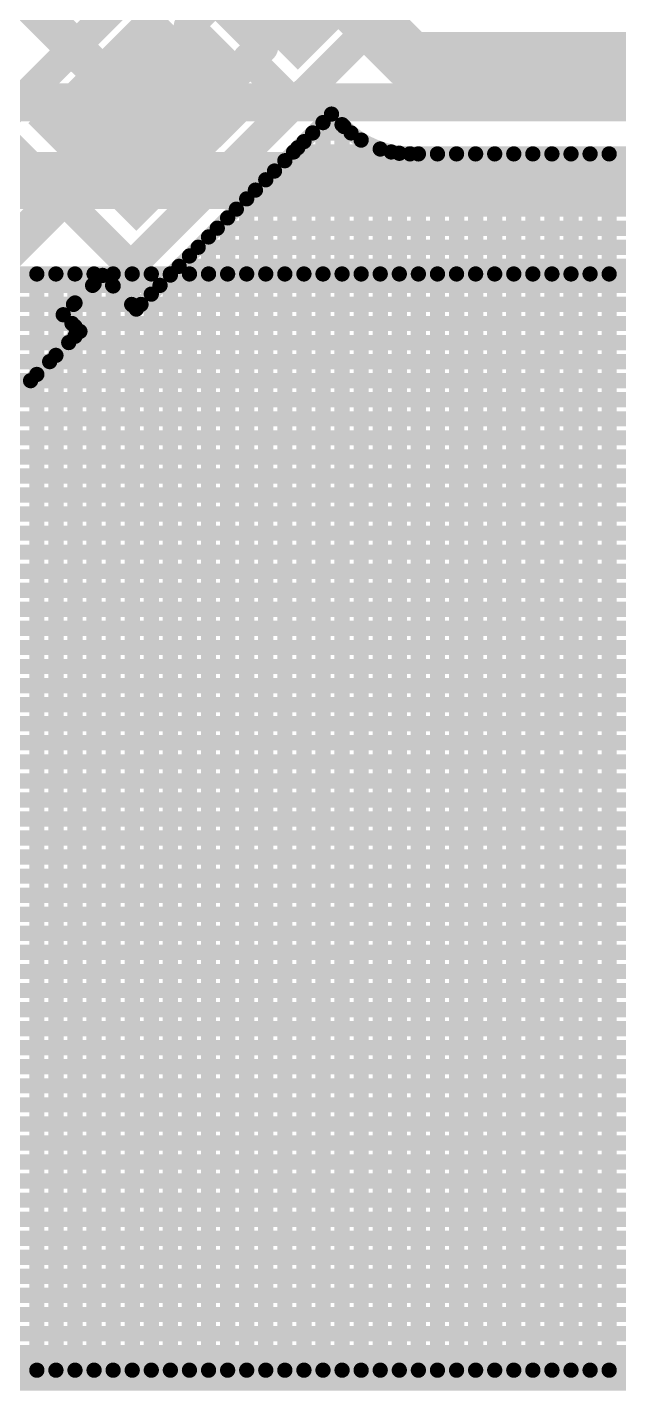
# Model space of a CAD drawing. Header units: millimetres. Extents: x 1.42 to 3.4, y 1.21 to 3.22.
# Drawn here: x 2.5575 to 2.7125, y 1.235 to 1.5927 of the extents above; entities that cross this region are included whole.
import ezdxf

# ---------------------------------------------------------------- set-up
doc = ezdxf.new("R2010")
doc.units = ezdxf.units.MM
doc.header["$MEASUREMENT"] = 0
for name, color, linetype in [('BottomLayer', 5, 'Continuous'), ('BottomSolder', 6, 'Continuous'), ('TopLayer', 1, 'Continuous'), ('TopOverlay', 2, 'Continuous'), ('TopPaste', 8, 'Continuous'), ('TopSolder', 216, 'Continuous')]:
    doc.layers.add(name, color=color, linetype=linetype)

# ---------------------------------------------------------------- blocks, each defined once
blk = doc.blocks.new('R0603_10')
at = {"layer": 'TopLayer'}
for points in [[(-0.04992, 0.0175), (-0.04992, -0.0175), (-0.00992, 0.0175), (-0.00992, -0.0175)], [(0.00992, 0.0175), (0.00992, -0.0175), (0.04992, 0.0175), (0.04992, -0.0175)]]:
    blk.add_solid(points, dxfattribs=at)
at = {"layer": 'TopOverlay', "const_width": 0.00787}
for points in [[(-0.06007, 0.02559), (-0.06007, -0.02559)], [(-0.06007, 0.02559), (0.05993, 0.02559)], [(0.05993, 0.02559), (0.05993, -0.02559)], [(0.00039, 0.02165), (0.00039, 0.00945)], [(-0.00472, 0.00827), (0.00512, 0.00827)], [(-0.00472, 0.00827), (-0.00473, -0.00945)], [(0.00512, 0.00827), (0.00512, -0.00945)], [(-0.00473, -0.00945), (0.00512, -0.00945)], [(0.00039, -0.00866), (0.00039, -0.02165)], [(-0.06007, -0.02559), (0.05993, -0.02559)]]:
    blk.add_lwpolyline(points, dxfattribs=at)
at = {"layer": 'TopOverlay', "const_width": 0.00394}
for points in [[(-0.06204, 0.02559, 1), (-0.0581, 0.02559, 1)], [(-0.06204, 0.02559, 1), (-0.0581, 0.02559, 1)], [(0.05796, 0.02559, 1), (0.0619, 0.02559, 1)], [(0.05796, 0.02559, 1), (0.0619, 0.02559, 1)], [(-0.00158, 0.02165, 1), (0.00236, 0.02165, 1)], [(-0.00669, 0.00827, 1), (-0.00276, 0.00827, 1)], [(-0.00669, 0.00827, 1), (-0.00276, 0.00827, 1)], [(-0.00158, 0.00945, 1), (0.00236, 0.00945, 1)], [(0.00315, 0.00827, 1), (0.00709, 0.00827, 1)], [(0.00315, 0.00827, 1), (0.00709, 0.00827, 1)], [(-0.00669, -0.00945, 1), (-0.00276, -0.00945, 1)], [(-0.00669, -0.00945, 1), (-0.00276, -0.00945, 1)], [(-0.00158, -0.00866, 1), (0.00236, -0.00866, 1)], [(0.00315, -0.00945, 1), (0.00709, -0.00945, 1)], [(0.00315, -0.00945, 1), (0.00709, -0.00945, 1)], [(-0.00158, -0.02165, 1), (0.00236, -0.02165, 1)], [(-0.06204, -0.02559, 1), (-0.0581, -0.02559, 1)], [(-0.06204, -0.02559, 1), (-0.0581, -0.02559, 1)], [(0.05796, -0.02559, 1), (0.0619, -0.02559, 1)], [(0.05796, -0.02559, 1), (0.0619, -0.02559, 1)]]:
    blk.add_lwpolyline(points, format="xyb", close=True, dxfattribs=at)
at = {"layer": 'TopPaste'}
for points in [[(-0.04992, 0.0175), (-0.04992, -0.0175), (-0.00992, 0.0175), (-0.00992, -0.0175)], [(0.00992, 0.0175), (0.00992, -0.0175), (0.04992, 0.0175), (0.04992, -0.0175)]]:
    blk.add_solid(points, dxfattribs=at)
at = {"layer": 'TopSolder'}
for points in [[(-0.05242, 0.02), (-0.05242, -0.02), (-0.00742, 0.02), (-0.00742, -0.02)], [(0.00742, 0.02), (0.00742, -0.02), (0.05242, 0.02), (0.05242, -0.02)]]:
    blk.add_solid(points, dxfattribs=at)

msp = doc.modelspace()

# ---------------------------------------------------------------- linework, layer by layer
at = {"layer": 'BottomLayer'}
for points, const_width in [([(2.3155, 1.573), (3.1955, 1.573)], 0.01), ([(2.2105, 1.5525), (3.1535, 1.5525)], 0.015), ([(2.2105, 1.528), (3.13717, 1.528)], 0.004), ([(2.56, 1.24039), (2.56, 1.528)], 0.004), ([(2.565, 1.24039), (2.565, 1.528)], 0.004), ([(2.57, 1.24039), (2.57, 1.528)], 0.004), ([(2.575, 1.24039), (2.575, 1.528)], 0.004), ([(2.58, 1.24039), (2.58, 1.528)], 0.004), ([(2.585, 1.24039), (2.585, 1.528)], 0.004), ([(2.59, 1.24039), (2.59, 1.528)], 0.004), ([(2.595, 1.24039), (2.595, 1.528)], 0.004), ([(2.6, 1.24039), (2.6, 1.528)], 0.004), ([(2.605, 1.24039), (2.605, 1.528)], 0.004), ([(2.61, 1.24039), (2.61, 1.528)], 0.004), ([(2.615, 1.24039), (2.615, 1.528)], 0.004), ([(2.62, 1.24039), (2.62, 1.528)], 0.004), ([(2.625, 1.24039), (2.625, 1.528)], 0.004), ([(2.63, 1.24039), (2.63, 1.528)], 0.004), ([(2.635, 1.24039), (2.635, 1.528)], 0.004), ([(2.64, 1.24039), (2.64, 1.528)], 0.004), ([(2.645, 1.24039), (2.645, 1.528)], 0.004), ([(2.65, 1.24039), (2.65, 1.528)], 0.004), ([(2.655, 1.24039), (2.655, 1.528)], 0.004), ([(2.66, 1.24039), (2.66, 1.528)], 0.004), ([(2.665, 1.24039), (2.665, 1.528)], 0.004), ([(2.67, 1.24039), (2.67, 1.528)], 0.004), ([(2.675, 1.24039), (2.675, 1.528)], 0.004), ([(2.68, 1.24039), (2.68, 1.528)], 0.004), ([(2.685, 1.24039), (2.685, 1.528)], 0.004), ([(2.69, 1.24039), (2.69, 1.528)], 0.004), ([(2.695, 1.24039), (2.695, 1.528)], 0.004), ([(2.7, 1.24039), (2.7, 1.528)], 0.004), ([(2.705, 1.24039), (2.705, 1.528)], 0.004), ([(2.71, 1.24039), (2.71, 1.528)], 0.004), ([(1.42, 1.525), (3.14004, 1.525)], 0.004), ([(1.42, 1.52), (3.14772, 1.52)], 0.004), ([(1.42, 1.515), (3.384, 1.515)], 0.004), ([(1.42, 1.51), (3.384, 1.51)], 0.004), ([(1.42, 1.505), (3.384, 1.505)], 0.004), ([(1.42, 1.5), (3.384, 1.5)], 0.004), ([(1.42, 1.495), (3.384, 1.495)], 0.004), ([(1.42, 1.49), (3.384, 1.49)], 0.004), ([(1.42, 1.485), (3.384, 1.485)], 0.004), ([(1.42, 1.48), (3.384, 1.48)], 0.004), ([(1.42, 1.475), (3.384, 1.475)], 0.004), ([(1.42, 1.47), (3.384, 1.47)], 0.004), ([(1.42, 1.465), (3.384, 1.465)], 0.004), ([(1.42, 1.46), (3.384, 1.46)], 0.004), ([(1.42, 1.455), (3.384, 1.455)], 0.004), ([(1.42, 1.45), (3.384, 1.45)], 0.004), ([(1.42, 1.445), (3.384, 1.445)], 0.004), ([(1.42, 1.44), (3.384, 1.44)], 0.004), ([(1.42, 1.435), (3.384, 1.435)], 0.004), ([(1.42, 1.43), (3.384, 1.43)], 0.004), ([(1.42, 1.425), (3.384, 1.425)], 0.004), ([(1.42, 1.42), (3.384, 1.42)], 0.004), ([(1.42, 1.415), (3.384, 1.415)], 0.004), ([(1.42, 1.41), (3.384, 1.41)], 0.004), ([(1.42, 1.405), (3.07533, 1.405)], 0.004), ([(1.42, 1.4), (3.06863, 1.4)], 0.004), ([(1.42, 1.395), (3.06464, 1.395)], 0.004), ([(1.42, 1.39), (3.06213, 1.39)], 0.004), ([(1.42, 1.385), (3.06071, 1.385)], 0.004), ([(1.42, 1.38), (3.06021, 1.38)], 0.004), ([(1.42, 1.375), (3.06058, 1.375)], 0.004), ([(1.42, 1.37), (3.06187, 1.37)], 0.004), ([(1.42, 1.365), (3.0642, 1.365)], 0.004), ([(1.42, 1.36), (3.06794, 1.36)], 0.004), ([(1.42, 1.355), (3.07409, 1.355)], 0.004), ([(1.42, 1.35), (3.384, 1.35)], 0.004), ([(1.42, 1.345), (3.384, 1.345)], 0.004), ([(1.42, 1.34), (3.384, 1.34)], 0.004), ([(1.42, 1.335), (3.384, 1.335)], 0.004), ([(1.42, 1.33), (3.384, 1.33)], 0.004), ([(1.42, 1.325), (3.384, 1.325)], 0.004), ([(1.42, 1.32), (3.384, 1.32)], 0.004), ([(1.42, 1.315), (3.384, 1.315)], 0.004), ([(1.42, 1.31), (3.384, 1.31)], 0.004), ([(1.42, 1.305), (3.384, 1.305)], 0.004), ([(1.42, 1.3), (3.384, 1.3)], 0.004), ([(1.42, 1.295), (3.384, 1.295)], 0.004), ([(1.42, 1.29), (3.384, 1.29)], 0.004), ([(1.42, 1.285), (3.384, 1.285)], 0.004), ([(1.42, 1.28), (3.384, 1.28)], 0.004), ([(1.42, 1.275), (3.384, 1.275)], 0.004), ([(1.42, 1.27), (3.384, 1.27)], 0.004), ([(1.42, 1.265), (3.384, 1.265)], 0.004), ([(1.42, 1.26), (3.384, 1.26)], 0.004), ([(1.42, 1.255), (3.384, 1.255)], 0.004), ([(1.42, 1.25), (3.384, 1.25)], 0.004), ([(1.42, 1.245), (3.384, 1.245)], 0.004), ([(1.42, 1.24039), (3.38811, 1.24039)], 0.004)]:
    msp.add_lwpolyline(points, dxfattribs=dict(at, const_width=const_width))
at = {"layer": 'BottomLayer', "const_width": 0.002}
for points in [[(2.559, 1.528, 1), (2.561, 1.528, 1)], [(2.564, 1.528, 1), (2.566, 1.528, 1)], [(2.569, 1.528, 1), (2.571, 1.528, 1)], [(2.574, 1.528, 1), (2.576, 1.528, 1)], [(2.579, 1.528, 1), (2.581, 1.528, 1)], [(2.584, 1.528, 1), (2.586, 1.528, 1)], [(2.589, 1.528, 1), (2.591, 1.528, 1)], [(2.594, 1.528, 1), (2.596, 1.528, 1)], [(2.599, 1.528, 1), (2.601, 1.528, 1)], [(2.604, 1.528, 1), (2.606, 1.528, 1)], [(2.609, 1.528, 1), (2.611, 1.528, 1)], [(2.614, 1.528, 1), (2.616, 1.528, 1)], [(2.619, 1.528, 1), (2.621, 1.528, 1)], [(2.624, 1.528, 1), (2.626, 1.528, 1)], [(2.629, 1.528, 1), (2.631, 1.528, 1)], [(2.634, 1.528, 1), (2.636, 1.528, 1)], [(2.639, 1.528, 1), (2.641, 1.528, 1)], [(2.644, 1.528, 1), (2.646, 1.528, 1)], [(2.649, 1.528, 1), (2.651, 1.528, 1)], [(2.654, 1.528, 1), (2.656, 1.528, 1)], [(2.659, 1.528, 1), (2.661, 1.528, 1)], [(2.664, 1.528, 1), (2.666, 1.528, 1)], [(2.669, 1.528, 1), (2.671, 1.528, 1)], [(2.674, 1.528, 1), (2.676, 1.528, 1)], [(2.679, 1.528, 1), (2.681, 1.528, 1)], [(2.684, 1.528, 1), (2.686, 1.528, 1)], [(2.689, 1.528, 1), (2.691, 1.528, 1)], [(2.694, 1.528, 1), (2.696, 1.528, 1)], [(2.699, 1.528, 1), (2.701, 1.528, 1)], [(2.704, 1.528, 1), (2.706, 1.528, 1)], [(2.709, 1.528, 1), (2.711, 1.528, 1)], [(2.559, 1.24039, 1), (2.561, 1.24039, 1)], [(2.564, 1.24039, 1), (2.566, 1.24039, 1)], [(2.569, 1.24039, 1), (2.571, 1.24039, 1)], [(2.574, 1.24039, 1), (2.576, 1.24039, 1)], [(2.579, 1.24039, 1), (2.581, 1.24039, 1)], [(2.584, 1.24039, 1), (2.586, 1.24039, 1)], [(2.589, 1.24039, 1), (2.591, 1.24039, 1)], [(2.594, 1.24039, 1), (2.596, 1.24039, 1)], [(2.599, 1.24039, 1), (2.601, 1.24039, 1)], [(2.604, 1.24039, 1), (2.606, 1.24039, 1)], [(2.609, 1.24039, 1), (2.611, 1.24039, 1)], [(2.614, 1.24039, 1), (2.616, 1.24039, 1)], [(2.619, 1.24039, 1), (2.621, 1.24039, 1)], [(2.624, 1.24039, 1), (2.626, 1.24039, 1)], [(2.629, 1.24039, 1), (2.631, 1.24039, 1)], [(2.634, 1.24039, 1), (2.636, 1.24039, 1)], [(2.639, 1.24039, 1), (2.641, 1.24039, 1)], [(2.644, 1.24039, 1), (2.646, 1.24039, 1)], [(2.649, 1.24039, 1), (2.651, 1.24039, 1)], [(2.654, 1.24039, 1), (2.656, 1.24039, 1)], [(2.659, 1.24039, 1), (2.661, 1.24039, 1)], [(2.664, 1.24039, 1), (2.666, 1.24039, 1)], [(2.669, 1.24039, 1), (2.671, 1.24039, 1)], [(2.674, 1.24039, 1), (2.676, 1.24039, 1)], [(2.679, 1.24039, 1), (2.681, 1.24039, 1)], [(2.684, 1.24039, 1), (2.686, 1.24039, 1)], [(2.689, 1.24039, 1), (2.691, 1.24039, 1)], [(2.694, 1.24039, 1), (2.696, 1.24039, 1)], [(2.699, 1.24039, 1), (2.701, 1.24039, 1)], [(2.704, 1.24039, 1), (2.706, 1.24039, 1)], [(2.709, 1.24039, 1), (2.711, 1.24039, 1)]]:
    msp.add_lwpolyline(points, format="xyb", close=True, dxfattribs=at)
at = {"layer": 'BottomSolder', "const_width": 0.01}
msp.add_lwpolyline([(1.42, 1.24), (3.3885, 1.24)], dxfattribs=at)
at = {"layer": 'TopLayer'}
for points, const_width in [([(2.63016, 1.61166), (2.65781, 1.584)], 0.015), ([(2.557, 1.60019), (2.58784, 1.56934)], 0.01), ([(2.65781, 1.584), (2.7225, 1.584)], 0.015), ([(2.51194, 1.49344), (2.58784, 1.56934)], 0.01), ([(2.62839, 1.5611), (2.63723, 1.56994)], 0.004), ([(2.62839, 1.5611), (2.63723, 1.56994)], 0.004), ([(2.63723, 1.56994), (2.64047, 1.5667)], 0.004), ([(2.63229, 1.565), (2.64235, 1.565)], 0.004), ([(2.635, 1.24039), (2.635, 1.56771)], 0.004), ([(2.64, 1.24039), (2.64, 1.56717)], 0.004), ([(2.63, 1.24039), (2.63, 1.56271)], 0.004), ([(2.645, 1.24039), (2.645, 1.56312)], 0.004), ([(2.58607, 1.51878), (2.62839, 1.5611)], 0.004), ([(2.625, 1.24039), (2.625, 1.55771)], 0.004), ([(2.62729, 1.56), (2.65289, 1.56)], 0.004), ([(2.65, 1.24039), (2.65, 1.56078)], 0.004), ([(2.655, 1.24039), (2.655, 1.55966)], 0.004), ([(2.65781, 1.5595), (2.7225, 1.5595)], 0.004), ([(2.66, 1.24039), (2.66, 1.5595)], 0.004), ([(2.665, 1.24039), (2.665, 1.5595)], 0.004), ([(2.67, 1.24039), (2.67, 1.5595)], 0.004), ([(2.675, 1.24039), (2.675, 1.5595)], 0.004), ([(2.68, 1.24039), (2.68, 1.5595)], 0.004), ([(2.685, 1.24039), (2.685, 1.5595)], 0.004), ([(2.69, 1.24039), (2.69, 1.5595)], 0.004), ([(2.695, 1.24039), (2.695, 1.5595)], 0.004), ([(2.7, 1.24039), (2.7, 1.5595)], 0.004), ([(2.705, 1.24039), (2.705, 1.5595)], 0.004), ([(2.71, 1.24039), (2.71, 1.5595)], 0.004), ([(2.62229, 1.555), (2.869, 1.555)], 0.004), ([(2.62, 1.24039), (2.62, 1.55271)], 0.004), ([(2.615, 1.24039), (2.615, 1.54771)], 0.004), ([(2.61729, 1.55), (2.86905, 1.55)], 0.004), ([(2.61229, 1.545), (2.86988, 1.545)], 0.004), ([(2.60729, 1.54), (2.87187, 1.54)], 0.004), ([(2.61, 1.24039), (2.61, 1.54271)], 0.004), ([(2.605, 1.24039), (2.605, 1.53771)], 0.004), ([(2.6, 1.24039), (2.6, 1.53271)], 0.004), ([(2.60229, 1.535), (2.87539, 1.535)], 0.004), ([(2.59729, 1.53), (2.88035, 1.53)], 0.004), ([(2.56692, 1.5173), (2.57724, 1.52762)], 0.004), ([(2.57724, 1.52762), (2.58607, 1.51878)], 0.004), ([(2.595, 1.24039), (2.595, 1.52771)], 0.004), ([(2.57461, 1.525), (2.57986, 1.525)], 0.004), ([(2.575, 1.24039), (2.575, 1.52539)], 0.004), ([(2.57986, 1.525), (2.59229, 1.525)], 0.004), ([(2.58, 1.24039), (2.58, 1.52486)], 0.004), ([(2.59, 1.24039), (2.59, 1.52271)], 0.004), ([(2.59229, 1.525), (2.88535, 1.525)], 0.004), ([(2.56961, 1.52), (2.58486, 1.52)], 0.004), ([(2.57, 1.51422), (2.57, 1.52039)], 0.004), ([(2.585, 1.24039), (2.585, 1.51986)], 0.004), ([(2.58729, 1.52), (2.89035, 1.52)], 0.004), ([(2.56692, 1.5173), (2.57129, 1.51293)], 0.004), ([(2.56922, 1.515), (2.89535, 1.515)], 0.004), ([(2.49157, 1.43321), (2.57129, 1.51293)], 0.004), ([(2.57, 1.24039), (2.57, 1.51164)], 0.004), ([(2.56836, 1.51), (2.90035, 1.51)], 0.004), ([(2.56336, 1.505), (2.90535, 1.505)], 0.004), ([(2.565, 1.24039), (2.565, 1.50664)], 0.004), ([(2.56, 1.24039), (2.56, 1.50164)], 0.004), ([(2.55836, 1.5), (2.9081, 1.5)], 0.004), ([(2.55336, 1.495), (2.91039, 1.495)], 0.004), ([(2.54836, 1.49), (2.91403, 1.49)], 0.004), ([(2.54336, 1.485), (2.91998, 1.485)], 0.004), ([(2.53836, 1.48), (2.93035, 1.48)], 0.004), ([(2.53336, 1.475), (2.93535, 1.475)], 0.004), ([(2.52836, 1.47), (2.94035, 1.47)], 0.004), ([(2.52336, 1.465), (2.94535, 1.465)], 0.004), ([(2.51836, 1.46), (2.95035, 1.46)], 0.004), ([(2.51336, 1.455), (2.95535, 1.455)], 0.004), ([(2.50836, 1.45), (2.96067, 1.45)], 0.004), ([(2.50336, 1.445), (2.9755, 1.445)], 0.004), ([(2.49836, 1.44), (3.09207, 1.44)], 0.004), ([(2.49336, 1.435), (2.98741, 1.435)], 0.004), ([(2.28124, 1.43), (2.98741, 1.43)], 0.004), ([(2.27624, 1.425), (2.98741, 1.425)], 0.004), ([(2.27124, 1.42), (2.98741, 1.42)], 0.004), ([(2.26624, 1.415), (2.98741, 1.415)], 0.004), ([(2.39026, 1.41), (2.98741, 1.41)], 0.004), ([(2.39526, 1.405), (2.98741, 1.405)], 0.004), ([(2.40026, 1.4), (2.98741, 1.4)], 0.004), ([(2.40526, 1.395), (2.98741, 1.395)], 0.004), ([(2.41026, 1.39), (2.98741, 1.39)], 0.004), ([(2.41526, 1.385), (2.98741, 1.385)], 0.004), ([(2.42026, 1.38), (2.98741, 1.38)], 0.004), ([(2.42526, 1.375), (2.98741, 1.375)], 0.004), ([(2.42725, 1.37), (2.98741, 1.37)], 0.004), ([(2.42225, 1.365), (2.98741, 1.365)], 0.004), ([(2.41725, 1.36), (2.98741, 1.36)], 0.004), ([(2.41225, 1.355), (2.98741, 1.355)], 0.004), ([(2.40725, 1.35), (3.39, 1.35)], 0.004), ([(2.40225, 1.345), (2.95784, 1.345)], 0.004), ([(2.39725, 1.34), (2.95784, 1.34)], 0.004), ([(2.39225, 1.335), (2.95784, 1.335)], 0.004), ([(2.38725, 1.33), (2.95784, 1.33)], 0.004), ([(2.38225, 1.325), (2.95784, 1.325)], 0.004), ([(2.37725, 1.32), (2.95784, 1.32)], 0.004), ([(2.37225, 1.315), (2.95784, 1.315)], 0.004), ([(2.36725, 1.31), (2.95784, 1.31)], 0.004), ([(2.36225, 1.305), (2.95784, 1.305)], 0.004), ([(2.35725, 1.3), (2.95784, 1.3)], 0.004), ([(2.35225, 1.295), (2.95784, 1.295)], 0.004), ([(1.42, 1.29), (2.95784, 1.29)], 0.004), ([(1.42, 1.285), (2.95784, 1.285)], 0.004), ([(1.42, 1.28), (2.95784, 1.28)], 0.004), ([(1.42, 1.275), (2.95784, 1.275)], 0.004), ([(1.42, 1.27), (2.95784, 1.27)], 0.004), ([(1.42, 1.265), (2.95784, 1.265)], 0.004), ([(1.42, 1.26), (2.95784, 1.26)], 0.004), ([(1.42, 1.255), (2.95784, 1.255)], 0.004), ([(1.42, 1.25), (2.95784, 1.25)], 0.004), ([(1.42, 1.245), (2.95784, 1.245)], 0.004), ([(1.42039, 1.24039), (3.39, 1.24039)], 0.004)]:
    msp.add_lwpolyline(points, dxfattribs=dict(at, const_width=const_width))
for points, const_width in [([(2.65406, 1.584, 1), (2.66156, 1.584, 1)], 0.0075), ([(2.65406, 1.584, 1), (2.66156, 1.584, 1)], 0.0075), ([(2.58534, 1.56934, 1), (2.59034, 1.56934, 1)], 0.005), ([(2.58534, 1.56934, 1), (2.59034, 1.56934, 1)], 0.005), ([(2.63623, 1.56994, 1), (2.63823, 1.56994, 1)], 0.002), ([(2.63623, 1.56994, 1), (2.63823, 1.56994, 1)], 0.002), ([(2.63623, 1.56994, 1), (2.63823, 1.56994, 1)], 0.002), ([(2.63129, 1.565, 1), (2.63329, 1.565, 1)], 0.002), ([(2.634, 1.56771, 1), (2.636, 1.56771, 1)], 0.002), ([(2.639, 1.56717, 1), (2.641, 1.56717, 1)], 0.002), ([(2.63947, 1.5667, 1), (2.64147, 1.5667, 1)], 0.002), ([(2.63947, 1.5667, 1), (2.64147, 1.5667, 1)], 0.002), ([(2.63949, 1.56668, 1), (2.64149, 1.56668, 1)], 0.002), ([(2.64135, 1.565, 1), (2.64335, 1.565, 1)], 0.002), ([(2.629, 1.56271, 1), (2.631, 1.56271, 1)], 0.002), ([(2.644, 1.56312, 1), (2.646, 1.56312, 1)], 0.002), ([(2.624, 1.55771, 1), (2.626, 1.55771, 1)], 0.002), ([(2.62629, 1.56, 1), (2.62829, 1.56, 1)], 0.002), ([(2.62739, 1.5611, 1), (2.62939, 1.5611, 1)], 0.002), ([(2.62739, 1.5611, 1), (2.62939, 1.5611, 1)], 0.002), ([(2.62739, 1.5611, 1), (2.62939, 1.5611, 1)], 0.002), ([(2.649, 1.56078, 1), (2.651, 1.56078, 1)], 0.002), ([(2.65189, 1.56, 1), (2.65389, 1.56, 1)], 0.002), ([(2.654, 1.55966, 1), (2.656, 1.55966, 1)], 0.002), ([(2.65681, 1.5595, 1), (2.65881, 1.5595, 1)], 0.002), ([(2.65681, 1.5595, 1), (2.65881, 1.5595, 1)], 0.002), ([(2.65681, 1.5595, 1), (2.65881, 1.5595, 1)], 0.002), ([(2.659, 1.5595, 1), (2.661, 1.5595, 1)], 0.002), ([(2.664, 1.5595, 1), (2.666, 1.5595, 1)], 0.002), ([(2.669, 1.5595, 1), (2.671, 1.5595, 1)], 0.002), ([(2.674, 1.5595, 1), (2.676, 1.5595, 1)], 0.002), ([(2.679, 1.5595, 1), (2.681, 1.5595, 1)], 0.002), ([(2.684, 1.5595, 1), (2.686, 1.5595, 1)], 0.002), ([(2.689, 1.5595, 1), (2.691, 1.5595, 1)], 0.002), ([(2.694, 1.5595, 1), (2.696, 1.5595, 1)], 0.002), ([(2.699, 1.5595, 1), (2.701, 1.5595, 1)], 0.002), ([(2.704, 1.5595, 1), (2.706, 1.5595, 1)], 0.002), ([(2.709, 1.5595, 1), (2.711, 1.5595, 1)], 0.002), ([(2.62129, 1.555, 1), (2.62329, 1.555, 1)], 0.002), ([(2.619, 1.55271, 1), (2.621, 1.55271, 1)], 0.002), ([(2.614, 1.54771, 1), (2.616, 1.54771, 1)], 0.002), ([(2.61629, 1.55, 1), (2.61829, 1.55, 1)], 0.002), ([(2.61129, 1.545, 1), (2.61329, 1.545, 1)], 0.002), ([(2.60629, 1.54, 1), (2.60829, 1.54, 1)], 0.002), ([(2.609, 1.54271, 1), (2.611, 1.54271, 1)], 0.002), ([(2.604, 1.53771, 1), (2.606, 1.53771, 1)], 0.002), ([(2.599, 1.53271, 1), (2.601, 1.53271, 1)], 0.002), ([(2.60129, 1.535, 1), (2.60329, 1.535, 1)], 0.002), ([(2.59629, 1.53, 1), (2.59829, 1.53, 1)], 0.002), ([(2.57624, 1.52762, 1), (2.57824, 1.52762, 1)], 0.002), ([(2.57624, 1.52762, 1), (2.57824, 1.52762, 1)], 0.002), ([(2.594, 1.52771, 1), (2.596, 1.52771, 1)], 0.002), ([(2.57361, 1.525, 1), (2.57561, 1.525, 1)], 0.002), ([(2.574, 1.52539, 1), (2.576, 1.52539, 1)], 0.002), ([(2.57886, 1.525, 1), (2.58086, 1.525, 1)], 0.002), ([(2.57886, 1.525, 1), (2.58086, 1.525, 1)], 0.002), ([(2.579, 1.52486, 1), (2.581, 1.52486, 1)], 0.002), ([(2.589, 1.52271, 1), (2.591, 1.52271, 1)], 0.002), ([(2.59129, 1.525, 1), (2.59329, 1.525, 1)], 0.002), ([(2.59129, 1.525, 1), (2.59329, 1.525, 1)], 0.002), ([(2.56861, 1.52, 1), (2.57061, 1.52, 1)], 0.002), ([(2.569, 1.52039, 1), (2.571, 1.52039, 1)], 0.002), ([(2.58386, 1.52, 1), (2.58586, 1.52, 1)], 0.002), ([(2.584, 1.51986, 1), (2.586, 1.51986, 1)], 0.002), ([(2.58507, 1.51878, 1), (2.58707, 1.51878, 1)], 0.002), ([(2.58507, 1.51878, 1), (2.58707, 1.51878, 1)], 0.002), ([(2.58629, 1.52, 1), (2.58829, 1.52, 1)], 0.002), ([(2.56592, 1.5173, 1), (2.56792, 1.5173, 1)], 0.002), ([(2.56592, 1.5173, 1), (2.56792, 1.5173, 1)], 0.002), ([(2.56822, 1.515, 1), (2.57022, 1.515, 1)], 0.002), ([(2.569, 1.51422, 1), (2.571, 1.51422, 1)], 0.002), ([(2.569, 1.51164, 1), (2.571, 1.51164, 1)], 0.002), ([(2.57029, 1.51293, 1), (2.57229, 1.51293, 1)], 0.002), ([(2.57029, 1.51293, 1), (2.57229, 1.51293, 1)], 0.002), ([(2.56736, 1.51, 1), (2.56936, 1.51, 1)], 0.002), ([(2.56236, 1.505, 1), (2.56436, 1.505, 1)], 0.002), ([(2.564, 1.50664, 1), (2.566, 1.50664, 1)], 0.002), ([(2.559, 1.50164, 1), (2.561, 1.50164, 1)], 0.002), ([(2.55736, 1.5, 1), (2.55936, 1.5, 1)], 0.002), ([(2.559, 1.24039, 1), (2.561, 1.24039, 1)], 0.002), ([(2.564, 1.24039, 1), (2.566, 1.24039, 1)], 0.002), ([(2.569, 1.24039, 1), (2.571, 1.24039, 1)], 0.002), ([(2.574, 1.24039, 1), (2.576, 1.24039, 1)], 0.002), ([(2.579, 1.24039, 1), (2.581, 1.24039, 1)], 0.002), ([(2.584, 1.24039, 1), (2.586, 1.24039, 1)], 0.002), ([(2.589, 1.24039, 1), (2.591, 1.24039, 1)], 0.002), ([(2.594, 1.24039, 1), (2.596, 1.24039, 1)], 0.002), ([(2.599, 1.24039, 1), (2.601, 1.24039, 1)], 0.002), ([(2.604, 1.24039, 1), (2.606, 1.24039, 1)], 0.002), ([(2.609, 1.24039, 1), (2.611, 1.24039, 1)], 0.002), ([(2.614, 1.24039, 1), (2.616, 1.24039, 1)], 0.002), ([(2.619, 1.24039, 1), (2.621, 1.24039, 1)], 0.002), ([(2.624, 1.24039, 1), (2.626, 1.24039, 1)], 0.002), ([(2.629, 1.24039, 1), (2.631, 1.24039, 1)], 0.002), ([(2.634, 1.24039, 1), (2.636, 1.24039, 1)], 0.002), ([(2.639, 1.24039, 1), (2.641, 1.24039, 1)], 0.002), ([(2.644, 1.24039, 1), (2.646, 1.24039, 1)], 0.002), ([(2.649, 1.24039, 1), (2.651, 1.24039, 1)], 0.002), ([(2.654, 1.24039, 1), (2.656, 1.24039, 1)], 0.002), ([(2.659, 1.24039, 1), (2.661, 1.24039, 1)], 0.002), ([(2.664, 1.24039, 1), (2.666, 1.24039, 1)], 0.002), ([(2.669, 1.24039, 1), (2.671, 1.24039, 1)], 0.002), ([(2.674, 1.24039, 1), (2.676, 1.24039, 1)], 0.002), ([(2.679, 1.24039, 1), (2.681, 1.24039, 1)], 0.002), ([(2.684, 1.24039, 1), (2.686, 1.24039, 1)], 0.002), ([(2.689, 1.24039, 1), (2.691, 1.24039, 1)], 0.002), ([(2.694, 1.24039, 1), (2.696, 1.24039, 1)], 0.002), ([(2.699, 1.24039, 1), (2.701, 1.24039, 1)], 0.002), ([(2.704, 1.24039, 1), (2.706, 1.24039, 1)], 0.002), ([(2.709, 1.24039, 1), (2.711, 1.24039, 1)], 0.002)]:
    msp.add_lwpolyline(points, format="xyb", close=True, dxfattribs=dict(at, const_width=const_width))
at = {"layer": 'TopLayer', "const_width": 0.004}
for points in [[(2.65781, 1.5595, -0.199267), (2.64047, 1.5667)], [(2.65781, 1.5595, -0.198912), (2.64049, 1.56668)]]:
    msp.add_lwpolyline(points, format="xyb", dxfattribs=at)

# ---------------------------------------------------------------- block references
at = {"rotation": 45}
msp.add_blockref('R0603_10', (2.609, 1.5905), dxfattribs=at)

doc.saveas('drawing.dxf')
